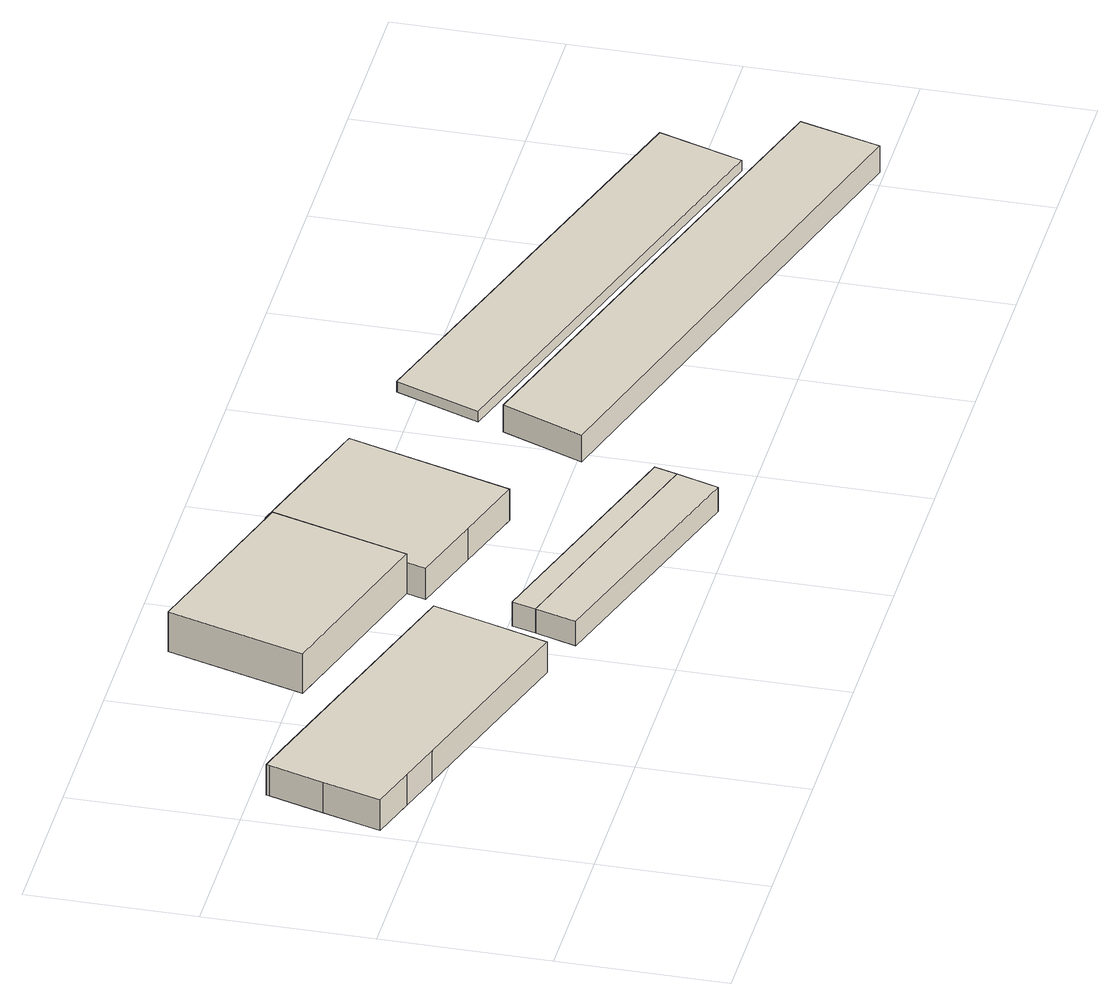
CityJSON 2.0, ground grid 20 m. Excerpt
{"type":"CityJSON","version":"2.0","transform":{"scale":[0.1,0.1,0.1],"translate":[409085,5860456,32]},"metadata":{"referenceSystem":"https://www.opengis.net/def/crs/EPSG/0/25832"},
"CityObjects":{
"building1":{"type":"Building","attributes":{"Gemeindeschluessel":"03454048","AbsoluteHoehe":"32.987","MittlereTraufHoehe":"36.561","Firsthoehe":"37.716","function":"31001_2720","roofType":"3100","measuredHeight":4.73},"address":[{"country":"Germany","locality":"Spahnharrenstätte"}],"geometry":[{"type":"MultiSurface","lod":"1","boundaries":[[[0,1,2,3,4,5,6,7,8,9]],[[10,11,12,13,14,15,16,17,18,19]],[[10,19,9,8]],[[11,10,8,7]],[[12,11,7,6]],[[13,12,6,5]],[[14,13,5,4]],[[15,14,4,3]],[[16,15,3,2]],[[17,16,2,1]],[[18,17,1,0]],[[19,18,0,9]]]}]},
"building2":{"type":"Building","attributes":{"Gemeindeschluessel":"03454048","AbsoluteHoehe":"32.997","MittlereTraufHoehe":"36.295","Firsthoehe":"40.048","function":"31001_2720","roofType":"3100","measuredHeight":7.05},"address":[{"country":"Germany","locality":"Spahnharrenstätte"}],"children":["building2-1"],"geometry":[{"type":"MultiSurface","lod":"1","boundaries":[[[20,21,22,23]],[[24,25,26,27]],[[22,28,29,30,27,23]],[[25,24,22,21]],[[26,25,21,20]],[[27,26,20,23]],[[28,24,30,29]]]}]},
"building2-1":{"type":"BuildingPart","attributes":{"AbsoluteHoehe":"32.997","MittlereTraufHoehe":"36.295","Firsthoehe":"36.295","roofType":"1000","measuredHeight":3.3},"parents":["building2"],"geometry":[{"type":"MultiSurface","lod":"1","boundaries":[[[28,31,32,29]],[[33,34,24,30]],[[33,30,29,32]],[[34,33,32,31]],[[24,34,31,28]],[[29,30,24,28]]]}]},
"building3":{"type":"Building","attributes":{"Gemeindeschluessel":"03454048","AbsoluteHoehe":"33.122","MittlereTraufHoehe":"36.302","Firsthoehe":"36.302","function":"31001_2720","roofType":"1000","measuredHeight":3.18},"address":[{"country":"Germany","locality":"Spahnharrenstätte"}],"geometry":[{"type":"MultiSurface","lod":"1","boundaries":[[[35,36,37,38]],[[39,40,41,42]],[[39,42,38,37]],[[40,39,37,36]],[[41,40,36,35]],[[42,41,35,38]]]}]},
"building4":{"type":"Building","attributes":{"Gemeindeschluessel":"03454048","AbsoluteHoehe":"33.09","MittlereTraufHoehe":"36.302","Firsthoehe":"36.302","function":"51009_1610","roofType":"1000","measuredHeight":3.21},"address":[{"country":"Germany","locality":"Spahnharrenstätte"}],"geometry":[{"type":"MultiSurface","lod":"1","boundaries":[[[38,37,43,44]],[[45,39,42,46]],[[45,46,44,43]],[[39,45,43,37]],[[42,39,37,38]],[[46,42,38,44]]]}]},
"building5":{"type":"Building","attributes":{"Gemeindeschluessel":"03454048","AbsoluteHoehe":"33.029","MittlereTraufHoehe":"36.663","Firsthoehe":"37.935","function":"31001_2720","roofType":"3100","measuredHeight":4.91},"address":[{"country":"Germany","locality":"Spahnharrenstätte"}],"geometry":[{"type":"MultiSurface","lod":"1","boundaries":[[[47,48,49,50,51,52,53,54]],[[55,25,34,56,57,58,59,60]],[[55,60,54,53]],[[25,55,53,52]],[[34,25,52,51]],[[56,34,51,50]],[[57,56,50,49]],[[58,57,49,48]],[[59,58,48,47]],[[60,59,47,54]]]}]},
"building6":{"type":"Building","attributes":{"Gemeindeschluessel":"03454048","BezugspunktDach":"4000","AbsoluteHoehe":"32.634","MittlereTraufHoehe":"36.134","Firsthoehe":"36.134","function":"51003_1201","measuredHeight":3.5},"address":[{"country":"Germany","locality":"Spahnharrenstätte"}],"geometry":[{"type":"MultiSurface","lod":"1","boundaries":[[[61,62,63,64]],[[65,66,67,68]],[[65,68,64,63]],[[66,65,63,62]],[[67,66,62,61]],[[68,67,61,64]]]}]},
"building7":{"type":"Building","attributes":{"Gemeindeschluessel":"03454048","AbsoluteHoehe":"32.644","MittlereTraufHoehe":"32.734","Firsthoehe":"35.321","function":"51003_1201","roofType":"3100","measuredHeight":2.68},"address":[{"country":"Germany","locality":"Spahnharrenstätte"}],"geometry":[{"type":"MultiSurface","lod":"1","boundaries":[[[69,70,71,72]],[[73,74,75,76]],[[73,76,72,71]],[[74,73,71,70]],[[75,74,70,69]],[[76,75,69,72]]]}]}
},
"vertices":[
[117,210,50],[359,136,50],[381,205,50],[402,274,50],[83,372,50],[50,382,50],[49,378,50],[29,313,50],[8,244,50],[64,227,50],[8,244,10],[29,313,10],[49,378,10],[50,382,10],[83,372,10],[402,274,10],[381,205,10],[359,136,10],[117,210,10],[64,227,10],
[258,389,62],[479,322,62],[528,485,62],[307,552,62],[528,485,10],[479,322,10],[258,389,10],[307,552,10],[528,485,43],[472,502,43],[472,502,10],
[530,491,43],[474,508,43],[474,508,10],[530,491,10],
[417,117,43],[715,25,43],[731,75,43],[432,166,43],[731,75,11],[715,25,11],[417,117,11],[432,166,11],
[739,102,43],[440,194,43],[739,102,11],[440,194,11],
[648,245,51],[708,440,51],[619,467,51],[531,494,51],[530,491,51],[479,322,51],[472,299,51],[560,272,51],[472,299,10],[531,494,10],[619,467,10],[708,440,10],[648,245,10],[560,272,10],
[1427,6,41],[1455,102,41],[826,293,41],[786,195,41],[826,293,6],[1455,102,6],[1427,6,6],[786,195,6],
[839,324,20],[1396,155,20],[1430,255,20],[878,425,20],[1430,255,6],[1396,155,6],[839,324,6],[878,425,6]
]}
